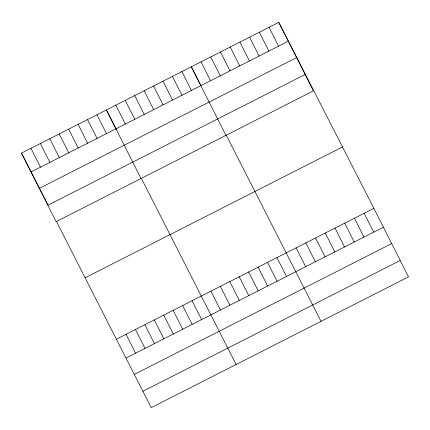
<?xml version="1.0" encoding="UTF-8"?>
<svg xmlns="http://www.w3.org/2000/svg" width="430" height="430" viewBox="0 0 430 430"><rect width="100%" height="100%" fill="white"/><g stroke="black" fill="none" stroke-linecap="round" stroke-linejoin="round"><path stroke-width="0.64" d="M278.785 22.344L313.411 90.891L56.126 221.665L21.5 153.118L278.785 22.344L373.874 208.335L408.5 276.882L151.215 407.656L56.47 221.52M31.03 171.984L288.315 41.21M39.313 188.378L296.598 57.604M47.843 205.271L305.128 74.497M85.21 277.732L342.495 146.958M116.589 339.109L373.874 208.335M126.119 357.975L383.404 227.201M134.402 374.369L391.687 243.595M142.932 391.262L400.217 260.489M200.896 85.559L191.307 66.806L225.933 135.359M226.282 135.208L321.022 321.344M116.283 129.285L106.403 109.962L141.029 178.509M141.373 178.364L236.118 364.5M21.5 153.118L31.96 173.575M32.25 174.145L47.94 204.836M364.151 213.275L373.681 232.141M269.067 27.283L278.597 46.15M354.433 218.214L363.963 237.08M259.344 32.223L268.874 51.089M344.715 223.154L354.245 242.02M249.626 37.163L259.156 56.029M334.997 228.094L344.527 246.96M239.908 42.102L249.438 60.969M325.273 233.033L334.803 251.899M230.19 47.047L239.72 65.914M315.555 237.973L325.085 256.839M220.466 51.987L229.996 70.853M305.837 242.918L315.367 261.779M210.748 56.927L220.278 75.793M296.114 247.857L305.644 266.724M201.03 61.866L210.56 80.732M276.963 257.591L286.493 276.458M181.874 71.6L191.404 90.467M267.53 262.386L277.06 281.252M172.441 76.395L181.971 95.261M258.097 267.18L267.627 286.047M163.008 81.189L172.537 100.056M248.658 271.975L258.188 290.841M153.575 85.989L163.104 104.856M239.225 276.769L248.755 295.636M144.141 90.784L153.671 109.65M229.792 281.564L239.322 300.43M134.708 95.578L144.238 114.444M220.359 286.364L229.889 305.23M125.27 100.373L134.8 119.239M210.926 291.158L220.456 310.025M115.837 105.167L125.367 124.033M192.059 300.747L201.589 319.614M96.97 114.756L106.5 133.623M182.626 305.542L192.156 324.408M87.537 119.551L97.067 138.417M173.188 310.336L182.718 329.203M78.104 124.345L87.634 143.212M163.755 315.131L173.285 333.997M68.671 129.145L78.201 148.006M154.322 319.925L163.851 338.792M59.238 133.94L68.768 152.806M144.888 324.72L154.418 343.586M49.799 138.734L59.329 157.6M135.455 329.52L144.985 348.381M40.366 143.529L49.896 162.395M126.022 334.314L135.552 353.18M30.933 148.323L40.463 167.189"/></g></svg>
